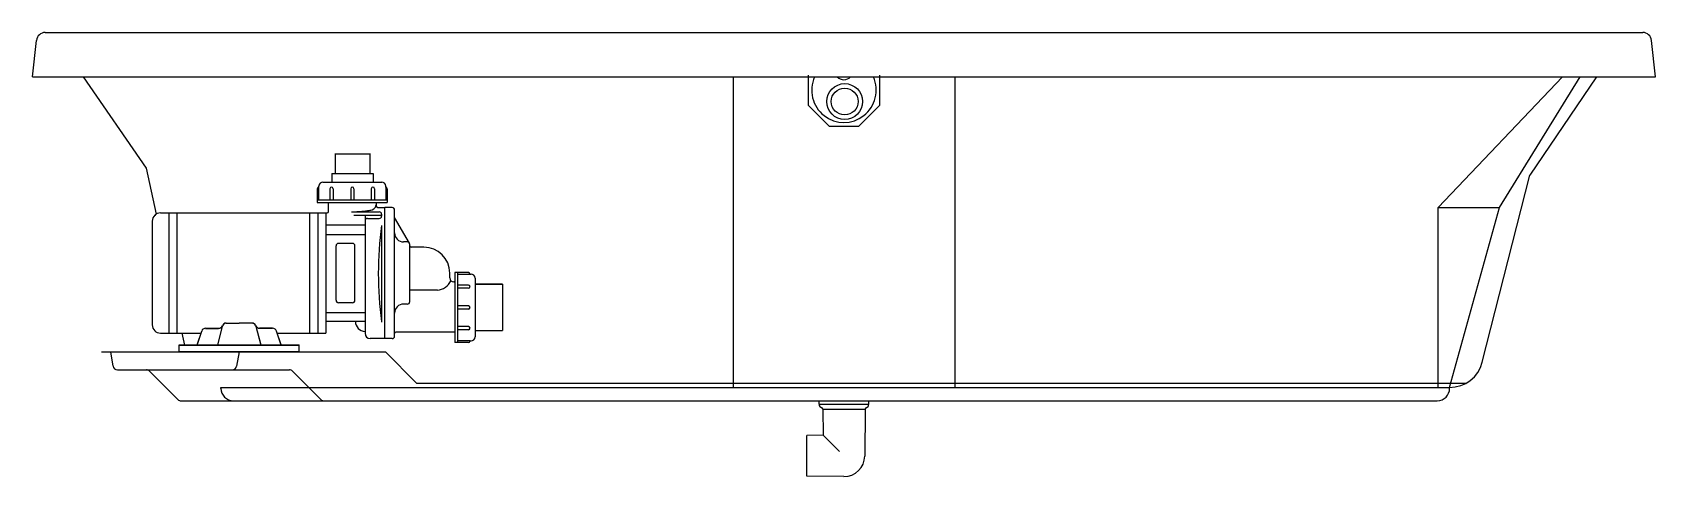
# Model space of a CAD drawing. Header units: millimetres. Extents: x -1262.63 to -1260.8, y 2200.07 to 2200.57.
import ezdxf

# ---------------------------------------------------------------- set-up
doc = ezdxf.new("R2010")
doc.units = ezdxf.units.MM
doc.header["$LTSCALE"] = 10
doc.layers.add('jacuzzi', color=1, linetype='Continuous')

msp = doc.modelspace()

# ---------------------------------------------------------------- linework, layer by layer
at = {"layer": 'jacuzzi'}
for p, q in [((-1262.6334, 2200.5196), (-1262.6288, 2200.5607)), ((-1262.6189, 2200.5696), (-1260.8178, 2200.5696)), ((-1260.8034, 2200.5196), (-1260.8079, 2200.5607)), ((-1262.6334, 2200.5196), (-1260.8034, 2200.5196)), ((-1262.576, 2200.5196), (-1262.5052, 2200.4166)), ((-1261.8434, 2200.5196), (-1261.8434, 2200.1696)), ((-1261.5934, 2200.5196), (-1261.5934, 2200.1696)), ((-1261.0483, 2200.3725), (-1260.9081, 2200.5196)), ((-1260.9794, 2200.3725), (-1260.8883, 2200.5196)), ((-1260.87, 2200.5196), (-1260.9449, 2200.4089)), ((-1262.5052, 2200.4166), (-1262.4939, 2200.365)), ((-1260.9987, 2200.1982), (-1260.9449, 2200.4089)), ((-1261.0483, 2200.1696), (-1261.0483, 2200.3725)), ((-1261.0483, 2200.3725), (-1260.9794, 2200.3725)), ((-1261.0357, 2200.1696), (-1260.9794, 2200.3725)), ((-1262.4648, 2200.2308), (-1262.4619, 2200.2174)), ((-1262.5554, 2200.2096), (-1262.2354, 2200.2096)), ((-1262.5454, 2200.2096), (-1262.5426, 2200.1937)), ((-1262.4004, 2200.2096), (-1262.4032, 2200.1937)), ((-1262.2354, 2200.2096), (-1262.2004, 2200.1746)), ((-1262.5376, 2200.1896), (-1262.3437, 2200.1896)), ((-1262.5014, 2200.1881), (-1262.4693, 2200.1561)), ((-1262.3402, 2200.1881), (-1262.3081, 2200.1561)), ((-1262.2004, 2200.1746), (-1261.0167, 2200.1746)), ((-1262.4658, 2200.1546), (-1261.3795, 2200.1546)), ((-1262.4208, 2200.1696), (-1261.0355, 2200.1696)), ((-1262.4208, 2200.1686), (-1262.4208, 2200.1696)), ((-1262.4068, 2200.1546), (-1261.0495, 2200.1546)), ((-1261.7464, 2200.1506), (-1261.7464, 2200.1546)), ((-1261.6904, 2200.1506), (-1261.6904, 2200.1546)), ((-1261.0355, 2200.1686), (-1261.0355, 2200.1696)), ((-1261.7464, 2200.1506), (-1261.6904, 2200.1506)), ((-1261.7421, 2200.1453), (-1261.7419, 2200.1158)), ((-1261.7421, 2200.1453), (-1261.6946, 2200.1453)), ((-1261.6946, 2200.1453), (-1261.695, 2200.0922)), ((-1261.7419, 2200.1158), (-1261.7604, 2200.1156)), ((-1261.7604, 2200.1137), (-1261.7604, 2200.1156)), ((-1261.7604, 2200.071), (-1261.7604, 2200.1142)), ((-1261.7419, 2200.1158), (-1261.7236, 2200.0974)), ((-1261.7604, 2200.0696), (-1261.7604, 2200.0715)), ((-1261.7184, 2200.0692), (-1261.7604, 2200.0696))]:
    msp.add_line(p, q, dxfattribs=at)
at = {"layer": 'jacuzzi', "linetype": 'Continuous'}
for p, q in [((-1262.2921, 2200.433), (-1262.2529, 2200.433)), ((-1262.2959, 2200.4108), (-1262.2491, 2200.4108)), ((-1262.3104, 2200.3954), (-1262.3104, 2200.3967)), ((-1262.3104, 2200.3954), (-1262.3104, 2200.3966)), ((-1262.3104, 2200.3812), (-1262.3104, 2200.3954)), ((-1262.3059, 2200.4011), (-1262.2396, 2200.4011)), ((-1262.2351, 2200.3954), (-1262.2351, 2200.3967)), ((-1262.2351, 2200.3954), (-1262.2351, 2200.3966)), ((-1262.2351, 2200.3954), (-1262.2351, 2200.3812)), ((-1262.3122, 2200.3812), (-1262.2333, 2200.3812)), ((-1262.3122, 2200.3782), (-1262.2333, 2200.3782)), ((-1262.2996, 2200.3677), (-1262.2996, 2200.3782)), ((-1262.2456, 2200.3738), (-1262.2456, 2200.3782)), ((-1262.4983, 2200.3571), (-1262.4983, 2200.2401)), ((-1262.4983, 2200.357), (-1262.4983, 2200.2401)), ((-1262.489, 2200.3663), (-1262.301, 2200.3663)), ((-1262.4797, 2200.3664), (-1262.4797, 2200.2308)), ((-1262.4797, 2200.3663), (-1262.4797, 2200.2308)), ((-1262.4705, 2200.3664), (-1262.4705, 2200.2308)), ((-1262.4705, 2200.3663), (-1262.4705, 2200.2308)), ((-1262.321, 2200.3663), (-1262.321, 2200.2308)), ((-1262.3117, 2200.3663), (-1262.3117, 2200.2308)), ((-1262.3024, 2200.3663), (-1262.3024, 2200.244)), ((-1262.3024, 2200.3643), (-1262.3024, 2200.244)), ((-1262.2738, 2200.3675), (-1262.2424, 2200.3675)), ((-1262.2711, 2200.3637), (-1262.2398, 2200.3637)), ((-1262.2557, 2200.3601), (-1262.2424, 2200.3601)), ((-1262.2442, 2200.3724), (-1262.2362, 2200.3724)), ((-1262.2442, 2200.3724), (-1262.2362, 2200.3724)), ((-1262.2398, 2200.3649), (-1262.2398, 2200.3628)), ((-1262.2398, 2200.3649), (-1262.2398, 2200.3627)), ((-1262.2362, 2200.2247), (-1262.2362, 2200.3724)), ((-1262.2362, 2200.2247), (-1262.2362, 2200.3724)), ((-1262.2279, 2200.3724), (-1262.2362, 2200.3724)), ((-1262.2251, 2200.2275), (-1262.2251, 2200.3696)), ((-1262.2082, 2200.3322), (-1262.2251, 2200.3613)), ((-1262.3024, 2200.3529), (-1262.2583, 2200.3529)), ((-1262.3024, 2200.3421), (-1262.2583, 2200.3421)), ((-1262.2398, 2200.351), (-1262.2398, 2200.2431)), ((-1262.291, 2200.2678), (-1262.291, 2200.3291)), ((-1262.2726, 2200.3319), (-1262.2882, 2200.3319)), ((-1262.2698, 2200.2678), (-1262.2698, 2200.3291)), ((-1262.2107, 2200.3336), (-1262.215, 2200.3336)), ((-1262.2079, 2200.2663), (-1262.2079, 2200.3308)), ((-1262.1921, 2200.3278), (-1262.2065, 2200.3278)), ((-1262.1628, 2200.293), (-1262.1628, 2200.2985)), ((-1262.1579, 2200.2886), (-1262.1584, 2200.2886)), ((-1262.1572, 2200.2991), (-1262.1572, 2200.2202)), ((-1262.1542, 2200.2991), (-1262.1542, 2200.2202)), ((-1262.1542, 2200.2973), (-1262.1388, 2200.2973)), ((-1262.1343, 2200.2929), (-1262.1343, 2200.2265)), ((-1262.1343, 2200.2928), (-1262.1343, 2200.2265)), ((-1262.1033, 2200.2859), (-1262.1343, 2200.2859)), ((-1262.1033, 2200.2858), (-1262.1343, 2200.2858)), ((-1262.1033, 2200.2859), (-1262.1033, 2200.2377)), ((-1262.1033, 2200.2858), (-1262.1033, 2200.2339)), ((-1262.2726, 2200.265), (-1262.2882, 2200.265)), ((-1262.1768, 2200.2792), (-1262.2079, 2200.2792)), ((-1262.3024, 2200.254), (-1262.3024, 2200.244)), ((-1262.3024, 2200.2539), (-1262.2583, 2200.2539)), ((-1262.3024, 2200.2539), (-1262.3024, 2200.244)), ((-1262.2583, 2200.254), (-1262.2583, 2200.244)), ((-1262.2583, 2200.2539), (-1262.2583, 2200.244)), ((-1262.2107, 2200.2635), (-1262.215, 2200.2635)), ((-1262.489, 2200.2308), (-1262.4433, 2200.2308)), ((-1262.489, 2200.2308), (-1262.4433, 2200.2308)), ((-1262.4477, 2200.2175), (-1262.4425, 2200.2331)), ((-1262.4477, 2200.2174), (-1262.4425, 2200.2331)), ((-1262.4381, 2200.2363), (-1262.4235, 2200.2363)), ((-1262.4381, 2200.2362), (-1262.4235, 2200.2362)), ((-1262.4194, 2200.2386), (-1262.4249, 2200.2175)), ((-1262.4194, 2200.2386), (-1262.4249, 2200.2174)), ((-1262.4149, 2200.2421), (-1262.4004, 2200.2421)), ((-1262.4149, 2200.2421), (-1262.4004, 2200.2421)), ((-1262.3859, 2200.2421), (-1262.4004, 2200.2421)), ((-1262.3859, 2200.2421), (-1262.4004, 2200.2421)), ((-1262.3814, 2200.2386), (-1262.3758, 2200.2175)), ((-1262.3814, 2200.2386), (-1262.3758, 2200.2174)), ((-1262.3626, 2200.2363), (-1262.3772, 2200.2363)), ((-1262.3626, 2200.2362), (-1262.3772, 2200.2362)), ((-1262.353, 2200.2175), (-1262.3582, 2200.2331)), ((-1262.353, 2200.2174), (-1262.3582, 2200.2331)), ((-1262.3575, 2200.2308), (-1262.3024, 2200.2308)), ((-1262.2583, 2200.244), (-1262.3024, 2200.244)), ((-1262.3024, 2200.244), (-1262.3024, 2200.2308)), ((-1262.3024, 2200.244), (-1262.3024, 2200.2308)), ((-1262.2583, 2200.2327), (-1262.2583, 2200.2306)), ((-1262.2583, 2200.2327), (-1262.2583, 2200.2306)), ((-1262.1572, 2200.2318), (-1262.2237, 2200.2318)), ((-1262.1033, 2200.2334), (-1262.1343, 2200.2334)), ((-1262.1033, 2200.2413), (-1262.1033, 2200.2377)), ((-1262.1033, 2200.2377), (-1262.1033, 2200.234)), ((-1262.468, 2200.2175), (-1262.3328, 2200.2175)), ((-1262.468, 2200.2097), (-1262.468, 2200.2175)), ((-1262.468, 2200.2174), (-1262.3328, 2200.2174)), ((-1262.468, 2200.2096), (-1262.468, 2200.2174)), ((-1262.3328, 2200.2097), (-1262.468, 2200.2097)), ((-1262.3328, 2200.2096), (-1262.468, 2200.2096)), ((-1262.3328, 2200.2097), (-1262.3328, 2200.2175)), ((-1262.3328, 2200.2096), (-1262.3328, 2200.2174)), ((-1262.2362, 2200.2247), (-1262.2525, 2200.2247)), ((-1262.2279, 2200.2247), (-1262.2362, 2200.2247)), ((-1262.14, 2200.222), (-1262.1542, 2200.222)), ((-1262.14, 2200.222), (-1262.1388, 2200.222)), ((-1262.14, 2200.222), (-1262.1388, 2200.222))]:
    msp.add_line(p, q, dxfattribs=at)
at = {"layer": 'jacuzzi'}
for points in [[(-1261.7588, 2200.5214), (-1261.7588, 2200.4878), (-1261.7351, 2200.4641), (-1261.7347, 2200.4641)], [(-1261.7351, 2200.4641), (-1261.7016, 2200.4641), (-1261.6779, 2200.4878), (-1261.6779, 2200.5214)]]:
    msp.add_lwpolyline(points, dxfattribs=at)
at = {"layer": 'jacuzzi', "linetype": 'Continuous'}
for points in [[(-1262.2921, 2200.4331), (-1262.2921, 2200.4108)], [(-1262.2529, 2200.4331), (-1262.2529, 2200.4108)], [(-1262.2959, 2200.4108), (-1262.2959, 2200.4012)], [(-1262.2491, 2200.4108), (-1262.2491, 2200.4011)], [(-1262.3122, 2200.3936), (-1262.3122, 2200.3782)], [(-1262.298, 2200.3936), (-1262.298, 2200.3812)], [(-1262.2944, 2200.3936), (-1262.2944, 2200.3812)], [(-1262.2745, 2200.3936), (-1262.2745, 2200.3812)], [(-1262.2709, 2200.3936), (-1262.2709, 2200.3812)], [(-1262.2513, 2200.3936), (-1262.2513, 2200.3812)], [(-1262.2477, 2200.3936), (-1262.2477, 2200.3812)], [(-1262.2333, 2200.3936), (-1262.2333, 2200.3782)], [(-1262.2583, 2200.3637), (-1262.2583, 2200.2539)], [(-1262.1418, 2200.2991), (-1262.1572, 2200.2991)], [(-1262.1418, 2200.285), (-1262.1542, 2200.285)], [(-1262.1418, 2200.2814), (-1262.1542, 2200.2814)], [(-1262.1418, 2200.2615), (-1262.1542, 2200.2615)], [(-1262.1418, 2200.2579), (-1262.1542, 2200.2579)], [(-1262.2583, 2200.244), (-1262.2583, 2200.2392), (-1262.2583, 2200.2327)], [(-1262.2583, 2200.244), (-1262.2583, 2200.2391), (-1262.2583, 2200.2327)], [(-1262.1418, 2200.2382), (-1262.1542, 2200.2382)], [(-1262.1418, 2200.2346), (-1262.1542, 2200.2346)], [(-1262.1418, 2200.2202), (-1262.1572, 2200.2202)]]:
    msp.add_lwpolyline(points, dxfattribs=at)
msp.add_lwpolyline([(-1262.2738, 2200.3675, 0.008376), (-1262.2658, 2200.3679, 0.008376), (-1262.2579, 2200.3686, 0.00574), (-1262.2524, 2200.3693, 0.000724), (-1262.2518, 2200.3694)], format="xyb", dxfattribs=at)
at = {"layer": 'jacuzzi'}
for radius in [0.0202, 0.0151]:
    msp.add_circle((-1261.7176, 2200.4918), radius, dxfattribs=at)
for centre, radius, start, end in [((-1262.6189, 2200.5596), 0.01, 90, 173.7238), ((-1260.8178, 2200.5596), 0.01, 6.2762, 90), ((-1261.7184, 2200.5046), 0.0364, 155.6879, 24.3121), ((-1261.7184, 2200.5269), 0.0105, 224.0578, 315.9422), ((-1262.5376, 2200.1946), 0.005, 190.0406, 270), ((-1262.4081, 2200.1946), 0.005, 270, 349.9594), ((-1261.0355, 2200.2076), 0.038, 270, 345.6797), ((-1261.0355, 2200.2076), 0.038, 270, 345.6797), ((-1262.5049, 2200.1846), 0.005, 45, 90), ((-1262.3437, 2200.1846), 0.005, 45, 90), ((-1262.4658, 2200.1596), 0.005, 225, 270), ((-1262.4068, 2200.1686), 0.014, 180, 270), ((-1262.3046, 2200.1596), 0.005, 225, 270), ((-1261.0495, 2200.1686), 0.014, 270, 0), ((-1261.7425, 2200.1506), 0.0039, 180, 257.8805), ((-1261.7436, 2200.1453), 0.0015, 0.5, 77.8805), ((-1261.6931, 2200.1453), 0.0015, 102.1195, 179.5), ((-1261.6943, 2200.1506), 0.0039, 282.1195, 0), ((-1261.7182, 2200.0924), 0.0232, 269.5, 359.5)]:
    msp.add_arc(centre, radius, start, end, dxfattribs=at)
at = {"layer": 'jacuzzi', "linetype": 'Continuous'}
for centre, radius, start, end in [((-1262.3104, 2200.3936), 0.0018, 90, 180), ((-1262.3059, 2200.3966), 0.0045, 90, 180), ((-1262.2962, 2200.3936), 0.0018, 0, 180), ((-1262.2727, 2200.3936), 0.0018, 0, 180), ((-1262.2495, 2200.3936), 0.0018, 0, 180), ((-1262.2396, 2200.3966), 0.0045, 0, 90), ((-1262.2351, 2200.3936), 0.0018, 0, 90), ((-1262.2534, 2200.3772), 0.00798, 273.3278, 346.1608), ((-1262.2442, 2200.3738), 0.00141, 180, 270), ((-1262.2442, 2200.3738), 0.00141, 180, 270), ((-1262.489, 2200.3571), 0.00928, 90, 180), ((-1262.489, 2200.357), 0.00928, 90, 180), ((-1262.301, 2200.3677), 0.00141, 270, 0), ((-1262.2557, 2200.3575), 0.00261, 90, 180), ((-1262.2424, 2200.3649), 0.00261, 0, 90), ((-1262.2424, 2200.3627), 0.00261, 270, 0), ((-1262.2279, 2200.3696), 0.00279, 0, 90), ((-1261.8366, 2200.2981), 0.4068, 172.3703, 187.6297), ((-1261.8366, 2200.298), 0.4068, 172.3703, 187.6297), ((-1262.215, 2200.3437), 0.0101, 180, 270), ((-1262.2882, 2200.3291), 0.00278, 90, 180), ((-1262.2726, 2200.3291), 0.00278, 0, 90), ((-1262.2107, 2200.3308), 0.00279, 0, 90), ((-1262.2065, 2200.3292), 0.00142, 180, 270), ((-1262.1921, 2200.2985), 0.0292, 0, 90), ((-1262.178, 2200.2971), 0.0179, 273.8645, 336.2532), ((-1262.1584, 2200.293), 0.00441, 180, 270), ((-1262.1579, 2200.2894), 0.000743, 270, 345.1417), ((-1262.1418, 2200.2973), 0.0018, 0, 90), ((-1262.1418, 2200.2832), 0.0018, 270, 90), ((-1262.1388, 2200.2928), 0.0045, 0, 90), ((-1262.2882, 2200.2678), 0.00278, 180, 270), ((-1262.2726, 2200.2678), 0.00278, 270, 0), ((-1262.2107, 2200.2663), 0.00279, 270, 0), ((-1262.215, 2200.2534), 0.0101, 90, 180), ((-1262.1418, 2200.2597), 0.0018, 270, 90), ((-1262.489, 2200.2401), 0.00928, 180, 270), ((-1262.489, 2200.2401), 0.00928, 180, 270), ((-1262.4381, 2200.2316), 0.00464, 90, 161.6055), ((-1262.4381, 2200.2316), 0.00464, 90, 161.6055), ((-1262.4235, 2200.2409), 0.00464, 270, 338.1026), ((-1262.4235, 2200.2409), 0.00464, 270, 338.1026), ((-1262.4149, 2200.2375), 0.00464, 90, 158.1026), ((-1262.4149, 2200.2374), 0.00464, 90, 158.1026), ((-1262.3859, 2200.2375), 0.00464, 21.8974, 90), ((-1262.3859, 2200.2374), 0.00464, 21.8974, 90), ((-1262.3772, 2200.2409), 0.00464, 201.8974, 270), ((-1262.3772, 2200.2409), 0.00464, 201.8974, 270), ((-1262.3626, 2200.2316), 0.00464, 18.3945, 90), ((-1262.3626, 2200.2316), 0.00464, 18.3945, 90), ((-1262.2579, 2200.244), 0.0113, 180, 267.6128), ((-1262.2579, 2200.244), 0.0113, 180, 267.6128), ((-1262.2525, 2200.2306), 0.00585, 180, 270), ((-1262.2525, 2200.2306), 0.00585, 180, 270), ((-1262.2279, 2200.2275), 0.00279, 270, 0), ((-1262.2237, 2200.2304), 0.00142, 90, 180), ((-1262.1418, 2200.2364), 0.0018, 270, 90), ((-1262.1418, 2200.222), 0.0018, 270, 0), ((-1262.1388, 2200.2265), 0.0045, 270, 0)]:
    msp.add_arc(centre, radius, start, end, dxfattribs=at)

doc.saveas('drawing.dxf')
